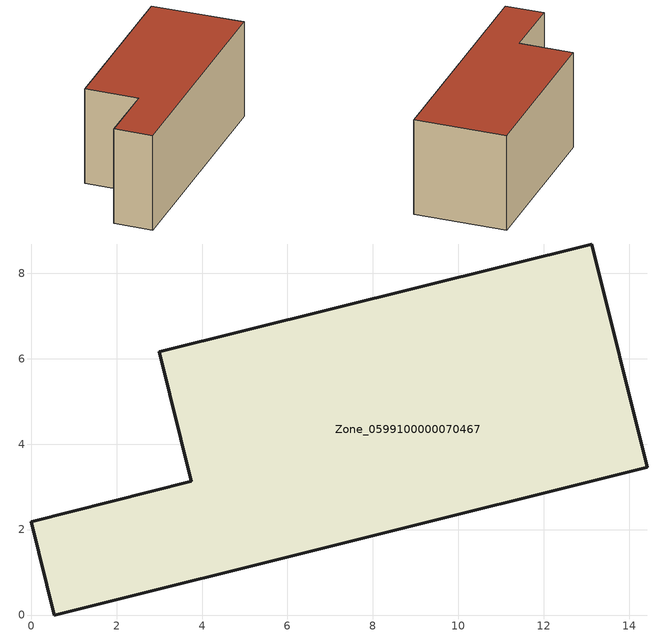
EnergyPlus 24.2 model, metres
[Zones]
Zone_0599100000070467
 floor ground (C_G): 0,2.19 3.75,3.13 3,6.16 13.12,8.69 14.43,3.46 0.54,0 z0
 wall outside (C_F): 3.75,3.13 0,2.19 0.54,0 14.43,3.46 13.12,8.69 3,6.16 3.75,3.13 z0:5.79
 roof outside (C_R): 13.12,8.69 3,6.16 3.75,3.13 0,2.19 0.54,0 14.43,3.46 z5.79
[BUILDING]
Pand.0599100000070467: North Axis=0; Terrain=City; Loads Convergence Tolerance Value=0.04; Temperature Convergence Tolerance Value=0.4; Solar Distribution=FullExterior; Maximum Number of Warmup Days=25; Minimum Number of Warmup Days=1
[Site:Location]
Rotterdam.The.Hague.AP_ZH_NLD Design_Conditions: Latitude=51.96; Longitude=4.45; Time Zone=1; Elevation=-4.5
[SITE:GROUNDTEMPERATURE:BUILDINGSURFACE]
18, 18, 18, 18, 18, 18, 18, 18, 18, 18, 18, 18
[MATERIAL] Thermal Absorptance=0.9; Solar Absorptance=0.7; Visible Absorptance=0.7
Name | Roughness | Thickness | Conductivity | Density | Specific Heat
G.TI.1975-1991 | MediumSmooth | 0.15 | 0.288461 | 540 | 1210
F.TI.1975-1991 | Rough | 0.3 | 0.230769 | 1920 | 840
R.TI.1975-1991 | MediumRough | 0.2 | 0.153846 | 1500 | 1000
[CONSTRUCTION]
C_G: G.TI.1975-1991
C_F: F.TI.1975-1991
C_R: R.TI.1975-1991
[ZONE]
Zone_0599100000070467: Type=1; Multiplier=1; Ceiling Height=Autocalculate; Volume=Autocalculate; Floor Area=autocalculate; Part of Total Floor Area=Yes
[ZONEINFILTRATION:DESIGNFLOWRATE]
Infil_Zone_0599100000070467: Zone or ZoneList or Space or SpaceList=Zone_0599100000070467; Schedule=AlwaysOn; Design Flow Rate Calculation Method=Flow/Area; Flow Rate per Floor Area=0.003; Constant Term Coefficient=1; Temperature Term Coefficient=0; Velocity Term Coefficient=0; Velocity Squared Term Coefficient=0
[HVACTEMPLATE:ZONE:IDEALLOADSAIRSYSTEM]
Zone_0599100000070467: Maximum Heating Supply Air Temperature=50; Minimum Cooling Supply Air Temperature=13; Maximum Heating Supply Air Humidity Ratio=0.0156; Minimum Cooling Supply Air Humidity Ratio=0.0077; Heating Limit=NoLimit; Cooling Limit=NoLimit; Dehumidification Control Type=ConstantSensibleHeatRatio; Cooling Sensible Heat Ratio=0.7; Dehumidification Setpoint=60; Humidification Control Type=None; Humidification Setpoint=30; Outdoor Air Method=None; Outdoor Air Flow Rate per Person=0.00944; Outdoor Air Flow Rate per Zone Floor Area=0; Outdoor Air Flow Rate per Zone=0; Demand Controlled Ventilation Type=None; Outdoor Air Economizer Type=NoEconomizer; Heat Recovery Type=None; Sensible Heat Recovery Effectiveness=0.7; Latent Heat Recovery Effectiveness=0.65
[ZONECONTROL:THERMOSTAT]
ThermostatControl_Zone_0599100000070467: Zone or ZoneList=Zone_0599100000070467; Control Type Schedule=DualSetpointControlType; Control 1=Thermostat_Zone_0599100000070467; Temperature Difference Between Cutout And Setpoint=0
[THERMOSTATSETPOINT:DUALSETPOINT]
Thermostat_Zone_0599100000070467: Heating Setpoint Temperature Schedule=HeatingSetpoint_Zone_0599100000070467; Cooling Setpoint Temperature Schedule=CoolingSetpoint_Zone_0599100000070467
[SCHEDULE:COMPACT]
HeatingSetpoint_Zone_0599100000070467: Through: 12/31, For: AllDays, Until: 24:00, 21
CoolingSetpoint_Zone_0599100000070467: Through: 12/31, For: AllDays, Until: 24:00, 24
DualSetpointControlType: Through: 12/31, For: AllDays, Until: 24:00, 4
AlwaysOn: Through: 12/31, For: AllDays, Until: 24:00, 1
